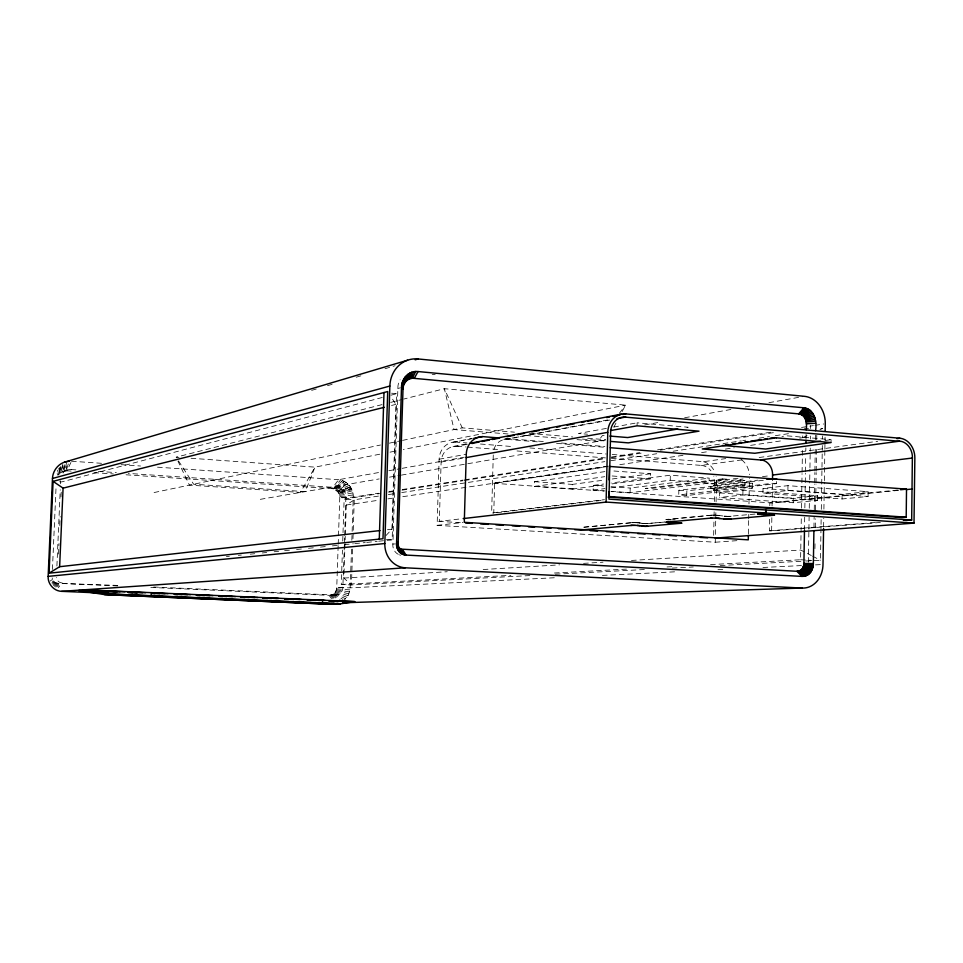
<?xml version="1.0" encoding="UTF-8"?>
<svg xmlns="http://www.w3.org/2000/svg" width="963" height="963" viewBox="0 0 963 963"><rect width="100%" height="100%" fill="white"/><g stroke="black" fill="none" stroke-linecap="round" stroke-linejoin="round"><path stroke-width="0.72" stroke-dasharray="4.82 3.61" d="M868.072 496.451L868.145 491.672L787.975 485.653L763.033 488.446L762.949 493.212L842.071 498.978L868.072 496.451L787.89 490.516L762.949 493.212M54.71 586.419L54.771 582.374L52.122 577.932M817.443 500.363L817.527 495.74L742.955 490.275L719.662 492.887L719.566 497.51L793.175 502.746L817.443 500.363L742.87 494.982L719.566 497.51M805.742 561.032L820.476 560.261L821.15 518.323M821.307 509.343L822.342 444.954M822.45 438.959L822.498 435.962M823.606 527.062L823.762 518.082M823.907 509.102L824.34 482.138M824.364 480.645L824.846 450.696M824.87 449.203L824.99 441.716M825.014 440.211L825.062 437.214M831.045 442.547L831.093 439.67L786.41 435.782L781.956 436.456M842.071 498.978L842.144 494.296L868.145 491.672M880.375 522.464L771.616 530.926L769.365 530.782L769.593 517.54M769.786 505.768L769.834 502.818L899.093 489.89M771.616 530.926L771.845 517.685M772.061 505.924L772.531 478.406M763.322 480.296L678.843 490.275L678.746 494.922L776.575 483.619L776.66 478.719M787.89 490.516L787.975 485.653M793.175 502.746L793.247 498.208L817.527 495.74M710.525 564.595L800.59 559.744L801.035 533.574M801.06 532.082L801.312 517.095M801.469 508.115L802.047 473.652M802.071 472.147L802.456 449.673M799.687 438.129L802.66 437.696L802.709 434.951M804.478 530.384L804.695 516.866M804.851 507.862L805.429 473.339M805.453 471.846L805.706 456.835M805.814 450.828L805.862 447.831M806.019 438.815L806.091 434.313M808.354 562.32L808.884 530.757M808.908 529.253L809.113 517.227M809.257 508.211L809.714 481.151M809.739 479.646L809.919 469.125M809.943 467.621L810.184 452.598M810.22 451.093L810.268 448.084M810.413 439.068L810.461 436.058M810.593 428.547L810.641 425.538M813.952 527.748L814.12 517.3M814.253 509.836L814.674 484.449M814.698 482.957L814.867 472.508M814.891 471.015L815.288 447.133M815.408 439.67L815.48 435.192M814.927 548.633L815.047 541.182M815.276 527.76L815.42 518.816M815.565 509.86L815.986 484.521M816.01 483.029L816.179 472.592M816.203 471.1L816.6 447.241M816.72 439.79L816.793 435.312M68.289 463.961L66.194 470.811L60.091 472.881L60.2 467.151M710.79 488.59L740.655 485.099L740.752 480.14L744.965 480.453L744.88 485.424L714.931 488.891L710.79 488.59L710.887 483.739L740.752 480.14M742.87 494.982L742.955 490.275M748.407 533.851L748.66 520.357M748.684 518.852L748.769 514.362M748.973 503.866L749.455 478.37M752.344 488.072L752.428 483.173L744.11 482.547L744.026 487.459L752.344 488.072L686.751 495.5L678.746 494.922M686.751 495.5L686.848 490.853L752.428 483.173M610.867 491.347L630.079 492.707L709.057 483.125L709.165 478.13L670.332 475.204L611.036 483.029M713.378 485.436L717.375 485.737L717.279 490.408L713.282 490.119L713.378 485.436L757.737 480.164M713.667 535.296L714.016 517.673M714.052 516.204L714.137 511.798M714.341 501.518L714.727 482.415A16.058 13.687 82.8 0 0 713.812 476.24M714.931 488.891L715.04 484.052L744.965 480.453M472.388 438.598L455.018 442.005A18.526 16.684 80.1 0 0 439.116 459.219L437.13 525.341L715.268 542.229L715.87 512.316M716.087 501.843L716.508 480.91A18.514 15.769 82.8 0 0 716.147 476.565M637.061 425.815L637.133 422.805L688.172 427.247L683.742 427.993M612.107 483.883L650.555 478.84L650.663 473.772L610.783 470.763M610.927 487.82L670.224 480.236L670.332 475.204M604.957 490.925L593.136 490.095L593.256 485.388L603.632 484.016M630.079 492.707L630.187 488.036L709.165 478.13M604.908 471.605L534.489 481.693L534.357 486.447L572.178 489.12L572.299 484.401L604.824 479.995M493.273 454.969L491.636 512.954L493.766 513.086L494.609 483.342L607.954 466.646M467.308 444.292L457.04 446.266A17.045 15.336 80.3 0 0 441.114 462.059L439.333 521.332L461.662 518.756M385.97 535.56L391.917 529.229L395.889 404.376L391.423 397.37M378.7 541.206L392.134 539.846L396.768 393.662L391.098 393.157M398.309 554.363A10.28 9.377 84.6 0 1 392.832 545.901L397.96 385.91A17.069 15.432 75.6 0 1 400.114 379.819M338.157 545.72L336.749 587.562C336.821 591.715 333.222 595.7 328.949 595.339L150.734 587.43M338.206 544.215L339.77 497.895C340.108 493.381 336.593 488.795 331.934 488.626L123.854 474.639M529.855 575.573L351.435 584.962L341.275 584.493L342.431 550.042M342.732 541.062L344.14 499.123L379.759 493.61M333.078 598.601L330.14 595.303L336.292 595.05A7.909 7.331 87.6 0 0 342.816 588.525L344.381 544.3M344.429 542.819L344.622 536.897M344.682 535.416L345.922 495.548A8.571 7.921 80.8 0 0 339.361 487.76L128.332 473.423M352.627 549.103L351.435 584.962L343.863 578.077L345.26 536.319M345.308 534.826L346.307 505.009L354.264 499.785L379.47 495.945M351.543 549.187L350.063 589.898L348.04 595.664L344.116 600.142M351.844 540.267L352.085 532.828M352.133 531.347L353.277 497.149C353.722 488.747 347.222 480.248 338.591 479.706L155.524 467.043M352.976 538.642L354.264 499.785L344.14 499.123M52.435 569.47L56.083 486.399M56.901 566.003L60.248 489.77M60.513 483.787L60.633 480.79M58.514 554.05L58.984 543.529M59.766 525.497L60.163 516.481M61.018 496.944L61.343 489.433M66.194 470.811L66.688 462.854M64.208 464.72L63.51 471.16L62.499 464.419M53.567 585.576L54.169 581.917M66.483 462.866L64.774 470.907L64.581 465.069M52.724 584.047L53.615 581.387M70.937 462.433L66.977 470.823L61.704 471.834L57.924 475.265L56.372 471.738M613.925 426.97L615.971 423.118M622.134 411.55L625.565 405.134L444.364 388.691L403.762 399.055M51.918 583.012L53.146 580.785M619.341 413.32L625.565 405.134L403.304 449.504M333.198 488.795L340.577 479.995M333.704 488.939L342.527 480.549L334.209 489.084L344.393 481.368L334.691 489.288L337.989 491.949L350.46 486.953L337.291 491.118L347.763 483.739L334.691 489.288L346.138 482.439M50.136 581.086L52.447 579.425M336.075 490.059L347.763 483.739M337.291 491.118L349.208 485.256M802.66 437.696L809.305 434.626M819.958 429.703L822.619 428.475L818.321 429.125M350.46 486.953L338.314 492.382L351.206 488.289L338.856 493.345L351.856 489.673M338.856 493.345L351.507 488.819M311.663 390.364L317.417 388.667M327.48 385.694L333.234 383.996M356.238 377.207L361.992 375.51M385.007 368.721L395.071 365.747M62.896 471.328L67.29 470.088M75.896 469.884L71.406 469.571L66.977 470.823L72.959 471.22M339.277 494.368L352.326 490.793M397.719 388.522L400.235 387.848M382.263 397.478L61.68 481.921L58.815 481.729M390.966 395.191L396.768 393.662M382.01 404.616L176.085 457.196L179.07 457.413M390.713 402.39L402.317 399.428M391.532 405.471L395.889 404.376M154.092 492.538L380.505 445.014M389.341 443.161L401.114 440.693M402.582 440.38L462.216 427.861L514.483 432.17M379.747 454.211L314.985 467.139L189.53 458.159M390.051 452.153L397.406 450.684M452.959 442.186L471.738 438.49M453.043 446.531L466.321 443.979M339.566 495.427L352.891 492.863M503.769 439.634L608.556 419.772M493.899 449.528A15.131 13.458 80.4 0 1 505.515 439.393L609.675 420.061M606.389 428.403L578.582 433.47L587.514 434.205M613.708 427.066L637.133 422.805M439.116 459.219L466.261 454.283M378.519 472.568L338.591 479.706L331.934 488.626L338.085 487.579M388.871 470.714L400.704 468.596M402.185 468.331L464.286 457.208M644.704 424.912L659.486 422.263M684.633 417.761L731.952 409.287M745.254 406.904L754.125 405.315M768.919 402.678L802.925 396.587M441.114 462.059L464.708 457.846M260.311 499.328L379.157 478.936M389.509 477.154L399.862 475.373M401.342 475.12L605.775 440.031M345.97 496.92L339.77 497.895L353.277 497.149L378.507 493.225M388.896 491.599L396.323 490.444M402.257 489.529L463.107 480.068M464.599 479.827L605.607 457.906M611.541 456.98L639.745 452.598M657.56 449.829L771.845 432.05M801.529 427.44L813.41 425.586M814.891 425.357L823.798 423.973M388.667 492.225L396.094 491.082M402.028 490.155L462.89 480.73M464.371 480.501L605.39 458.665M611.336 457.75L643.994 452.694M660.317 450.154L776.106 432.231M388.366 494.585L395.781 493.465M401.703 492.562L604.848 461.626M610.783 460.723L656.754 453.729M673.065 451.25L741.269 440.861M742.75 440.633L745.723 440.187M759.061 438.153L769.449 436.576M775.371 435.673L790.202 433.41M608.231 466.08L492.478 483.185L603.801 491.07M346.307 505.009L379.013 500.182M387.933 498.87L395.36 497.775M402.799 496.667L604.957 466.85M619.823 464.66L685.223 455.018M701.582 452.598L709.009 451.503M725.356 449.095L734.275 447.783M750.634 445.363L783.328 440.548M825.147 440.524L831.093 439.67M612.179 454.464L703.484 461.698L725.777 458.581M534.357 486.447L604.788 476.685M611.445 458.364L701.377 465.406L742.858 459.736M759.157 457.497L877.678 441.283M612.227 478.996L650.663 473.772M572.178 489.12L604.716 484.846M593.136 490.095L604.993 488.578M716.508 480.91L740.872 477.925M714.727 482.415L743.099 478.972M762.515 476.613L769.991 475.71M493.116 512.773L604.463 499.653M496.739 512.737L502.674 512.039M504.155 511.871L603.56 500.194M713.282 490.119L772.434 483.306L776.575 483.619M339.734 496.535L353.216 494.994M387.451 529.734L391.917 529.229M437.13 525.341L462.854 522.476M226.389 556.566L229.375 556.265M238.33 555.362L241.328 555.061M250.284 554.158L254.762 553.701M262.225 552.955L266.703 552.497M274.178 551.751L278.656 551.293M284.627 550.692L290.597 550.09M296.568 549.488L302.538 548.886M308.509 548.284L314.492 547.682M320.462 547.08L326.433 546.478M332.404 545.877L338.374 545.275M344.357 544.673L353.313 543.77M354.805 543.614L365.254 542.566M366.747 542.41L377.195 541.35M898.672 490.36L772.121 502.987L611.276 491.599M392.784 544.131L395.299 543.89M583.722 527.182L631.812 522.716M584.144 527.206L631.222 522.753M711.043 515.205L665.818 519.49L667.335 519.695M647.509 523.571L665.192 521.934M664.181 522.102L646.354 523.619M755.028 514.061L729.773 516.288M117.727 585.408L57.888 583.313L54.771 582.374M769.365 530.782L876.595 522.415M730.267 516.264L731.134 516.264M715.268 542.229L737.778 540.604M343.863 578.077L447.229 571.733M483.173 569.53L559.575 564.848M583.542 563.379L603.019 562.187M631.475 560.442L800.747 550.054L811.267 555.495M341.275 584.493L510.884 575.356M554.423 573.009L626.468 569.121M666.998 566.942L674.497 566.533M555.35 574.225L646.811 569.41M672.294 568.062L693.288 566.954M720.276 565.534L804.237 561.116M342.936 587.249L336.749 587.562L350.255 587.839L554.363 577.764M602.393 575.393L675.93 571.769M717.953 569.687L723.959 569.398M762.973 567.472L801.998 565.546M815.505 564.872L821.511 564.583M646.811 523.607L647.581 523.631M336.292 595.05L328.949 595.339L331.561 598.637M631.427 522.68L633.353 522.668M729.196 516.3L730.098 516.324M711.97 515.181L666.926 519.647M632.222 522.644L634.268 522.668M729.46 516.337L727.92 516.3M711.729 515.133L713.186 515.169M645.86 523.619L646.594 523.655M71.406 469.571L69.83 469.571A10.172 9.907 65.7 0 0 63.064 473.002M728.75 516.349L727.246 516.337M646.004 523.667L644.139 523.619M713.065 515.133L715.858 515.181M670.38 519.839L675.412 519.9M634.148 522.632L638.252 522.777M670.429 519.876L668.912 519.839M727.246 516.3L725.043 516.252M714.45 515.181L717.182 515.241M635.207 522.644L636.266 522.68M726.571 516.276L724.405 516.204M153.707 587.009L335.088 595.074M117.787 585.973L57.888 583.313L60.38 588.67M668.19 519.803L669.032 519.803M644.283 523.583L639.793 522.993M386.416 539.521L392.134 539.846M800.59 559.744L811.905 560.394M637.109 522.753L639.083 522.849M438.659 521.332L462.625 522.813M667.528 519.767L668.406 519.779M643.778 523.559L641.912 523.427M93.917 472.628L113.381 473.94M716.929 515.277L718.362 515.325M98.37 471.401L116.354 472.604M71.491 461.229L103.005 463.408M121.013 464.66L140.526 466.008M719.662 492.887L793.247 498.208M678.843 490.275L686.848 490.853M593.256 485.388L603.596 486.122M610.987 486.664L630.187 488.036M534.489 481.693L572.299 484.401M763.033 488.446L842.144 494.296M740.655 485.099L744.88 485.424M612.143 475.975L650.555 478.84M670.224 480.236L709.057 483.125M710.887 483.739L715.04 484.052M457.04 446.266L466.032 446.964M467.536 447.085L500.519 449.673M516.999 450.961L605.438 457.894M507.369 439.405L540.171 442.053M556.578 443.377L605.787 447.35M455.018 442.005L466.995 442.956M480.465 444.027L513.387 446.639M529.855 447.939L606.196 453.994M336.629 588.838L350.063 589.898M582.41 439.104L606.1 441.042M508.055 433.988L454.079 429.57L444.364 388.691L462.216 427.861M526.039 435.469L560.526 438.297M577.018 439.646L597.999 441.367L602.453 435.517L605.378 435.697M504.889 438.418L546.671 441.8M561.598 443.004L604.872 446.507M529.421 433.398L572.72 436.973M587.659 438.213L605.583 439.682M666.95 519.719L667.841 519.743M804.225 428.222L808.451 428.595M724.02 516.168L724.754 516.18M432.206 374.306L435.192 374.583M718.013 515.349L724.453 516.156M638.722 522.861L639.757 522.921M62.258 582.952L61.235 582.832A5.91 5.802 89.4 0 1 56.468 577.523M718.904 515.434L719.566 515.53M639.324 522.921L640.251 522.993M336.412 589.825L349.629 591.908M336.063 590.788L348.943 593.846M335.618 591.691L348.04 595.664M335.064 592.522L346.921 597.337M334.402 593.256L345.609 598.842M812.579 556.181L820.476 560.261M333.667 593.906L342.96 599.455M332.861 594.436L340.071 599.528M331.994 594.857L337.447 599.359M331.079 595.146L334.005 597.963M178.48 460.892L193.647 484.233L305.223 491.624L314.985 467.139L300.42 492.442L189.41 485.123L177.986 461.193M56.865 583.193L58.815 588.489M57.527 470.173L58.695 474.217M60.946 466.718L62.306 471.581L62.306 465.911M56.131 583.012L57.07 586.852M58.791 468.271L59.586 473.29M55.433 582.735L55.938 587.105M60.561 466.911L61.151 472.159M59.586 467.645L60.091 472.881M701.377 465.406A16.058 13.687 82.8 0 1 710.959 470.835M703.484 461.698A18.514 15.769 82.8 0 1 714.943 472.4M741.522 459.712A19.019 16.07 82.7 0 1 749.407 474.639M400.656 555.182A10.28 9.377 84.6 0 1 399.452 554.857M722.647 478.864L645.33 488.41L649.387 488.698L726.909 479.177L722.647 478.864"/><path stroke-width="1.44" d="M608.11 497.125L901.958 517.54L906.195 517.203L906.52 489.144L609.423 466.429L609.098 479.947M905.714 520.489L911.672 520.032L912.382 455.884A15.781 12.808 82.8 0 0 901.537 441.439L623.735 416.991A16.913 14.638 80.6 0 0 610.698 430.389L608.917 499.123L765.693 509.945L765.633 512.978L606.1 502.072L463.155 518.588M715.1 538.124L914.007 523.114L914.85 458.135A18.718 15.191 82.8 0 0 899.899 438.237L625.733 413.909L622.796 414.475M823.582 528.567L823.004 564.499A24.761 20.62 85.7 0 1 802.059 588.068L342.575 602.802M825.159 431.231L825.279 423.744A25.676 21.306 81.4 0 0 804.406 396.323L418.074 358.958L415.197 359.813M772.543 479.454L772.543 473.098A14.216 11.941 82.8 0 0 762.491 460.133L610.253 447.711M806.163 429.811C807.235 423.997 806.224 414.535 798.688 413.885L414.234 378.363C408.047 377.388 402.739 383.202 403.003 389.184L398.116 544.251L398.61 547.104L400.512 549.091L796.883 571.276C801.168 571.757 804.165 567.327 803.912 563.403L804.478 530.384M805.935 443.317L805.995 440.32M815.553 430.714C817.202 421.95 814.59 408.938 803.9 407.794L418.062 371.549C409.022 370.31 401.27 378.76 401.487 387.511L396.551 543.77C396.106 549.259 400.331 554.977 406.061 555.073L801.938 576.392C808.788 576.921 813.603 569.891 813.362 563.572L813.904 530.733M748.371 535.344L748.287 539.846L464.286 522.307L466.261 454.283A19.067 17.057 80.2 0 1 482.511 436.6L498.93 437.936M758.808 513.604L766.115 513.014L766.163 509.981L911.672 520.032M606.1 502.072L607.773 432.339A20.042 17.346 80.6 0 1 625.733 413.909M608.809 491.973L608.7 496.487L906.195 517.203M379.278 539.124L383.996 392.531M802.059 588.068L405.279 567.797A23.1 21.078 84.6 0 1 384.827 543.529L389.859 386.043A29.853 26.964 75.6 0 1 418.074 358.958M406.326 380.951L406.494 375.486M396.551 543.77L398.176 542.301L396.575 544.661L398.116 544.251L396.612 545.539L398.128 544.841L396.804 546.888L398.152 545.431L397.165 548.188L398.237 546.009L399.561 552.112M99.189 592.955L61.632 591.342C53.988 591.162 47.644 583.939 48.15 576.368L52.471 478.491C52.724 471.268 57.611 464.467 64.485 462.156L407.614 360.21M49.053 573.19L53.097 481.368L387.716 391.532L382.985 538.738L49.053 573.19L59.634 566.713L380 530.577M59.634 566.713L63.077 488.145L53.097 481.368M398.321 550.583L398.61 547.104L397.671 549.428L398.237 546.009M407.361 380.084L408.083 374.162M408.505 379.374L409.817 373.078M114.248 594.219L150.89 595.7L151.552 592.666L354.685 601.61L340.457 603.861L149.145 595.784L114.248 594.219L88.102 590.078L151.552 592.666M409.732 378.832L411.683 372.272M150.89 595.7L322.015 602.994L323.014 600.093M411.02 378.483L413.633 371.742M412.345 378.327L415.655 371.489M414.234 378.363L418.062 371.549M798.688 413.885L803.9 407.794M801.011 414.427L810.027 410.274L802.757 415.45L801.011 414.427L808.679 409.335L800.084 414.126L805.742 408.119L799.386 414.006M396.575 544.661L398.152 543.276M800.084 414.126L807.235 408.613M803.527 416.16L811.279 411.406M681.335 523.222L680.648 522.969M804.225 416.967L812.411 412.706M773.855 515.229L773.048 514.916M804.839 417.87L813.398 414.174M805.345 418.857L814.216 415.763M52.471 478.491L389.859 386.043M64.485 462.156L69.119 461.217M805.754 419.904L814.867 417.461M63.077 488.145L384.261 407.301M473.832 438.309L482.511 436.6M758.688 513.712L758.086 513.965L762.082 514.471M470.751 443.124L621.207 414.186M471.714 443.449L479.044 442.041M481.982 441.487L489.312 440.079M492.249 439.513L499.58 438.105M506.911 436.696L514.254 435.288M517.179 434.734L524.522 433.326M531.853 431.918L539.184 430.509M542.121 429.943L549.452 428.535M556.795 427.127L559.72 426.573M567.063 425.165L574.393 423.756M581.724 422.348L584.661 421.782M587.599 421.228L594.929 419.82M606.666 417.569L609.603 417.003M612.528 416.437L619.871 415.029M806.043 421L815.324 419.23M616.982 418.676L625.745 417.027M610.47 430.581L637.061 425.815L699.018 431.159L628.297 442.872L610.542 441.415M466.188 457.594L607.773 432.339M677.844 429.004L627.707 437.551L609.844 436.07M93.676 591.15L78.737 590.536L104.582 594.616L328.455 604.126L334.089 603.235M99.02 590.933L82.481 590.259L108.494 594.376L313.192 603.163L333.655 603.957L337.905 603.283M725.428 444.99L728.401 444.533M732.867 443.859L735.84 443.413M738.814 442.968L741.787 442.523M744.76 442.065L747.745 441.62M750.719 441.174L761.131 439.597M764.104 439.152L767.078 438.707M770.051 438.249L774.517 437.575M820.681 441.162L765.621 449.023L722.455 445.436M896.938 438.647L899.899 438.237M760.866 459.869L899.779 441.15M772.615 475.036L912.479 458.027M666.817 522.175L667.78 522.524M766.608 479.105L776.66 478.719L773.698 479.068M806.2 422.131L815.589 421.048M759.301 513.64L757.52 513.953L763.202 514.519M900.574 489.746L906.52 489.144M906.111 489.625L912.069 489.023M48.15 576.368L384.827 543.529M580.713 530.047L631.162 525.461M710.983 518.094L665.818 522.235L667.275 522.488M903.39 520.321L909.265 519.864M730.207 519.153L774.577 515.169L772.302 514.844M731.073 519.153L729.713 519.165M630.741 525.425L631.752 525.425M647.87 526.304L646.751 526.316M61.632 591.342L405.279 567.797M806.272 423.804L815.673 423.251M631.367 525.389L632.462 525.389M729.147 519.189L730.05 519.213M710.586 518.058L711.91 518.07M646.293 526.316L681.924 523.186L679.433 522.849M632.161 525.353L633.293 525.377M728.522 519.189L729.4 519.226M711.669 518.034L718.302 518.226M646.534 526.352L645.27 526.316M633.076 525.341L634.208 525.377M727.872 519.189L728.702 519.238M769.268 514.711L771.652 514.76M645.944 526.364L644.078 526.316M727.185 519.226L727.956 519.226M634.087 525.341L635.159 525.389M803.912 563.403L813.362 563.572M668.852 522.62L678.578 522.753M669.598 522.644L670.368 522.656M763.069 514.555L770.52 514.711M726.427 519.201L727.197 519.177M635.147 525.353L638.192 525.485M644.741 526.304L642.959 526.255M726.523 519.165L724.983 519.129M325.241 600.455L307.366 599.708M329.659 600.623L354.685 601.61M312.662 600.334L316.213 600.418M329.37 600.936L339.024 601.369M108.494 594.376L333.655 603.957M104.582 594.616L328.455 604.126M105.027 591.174L120.062 591.788M129.03 592.221L142.608 592.714M105.617 591.631L108.602 591.751M128.031 592.546L132.509 592.726M153.045 593.039L168.031 593.677M177.023 594.075L190.505 594.653M196.5 594.917L212.979 595.628M218.974 595.88L235.454 596.603M241.448 596.855L257.928 597.566M263.922 597.83L278.897 598.48M284.892 598.733L301.371 599.443M152.539 593.196L165.07 593.677M174.05 594.063L187.532 594.64M196.512 595.026L209.982 595.616M218.962 596.001L232.444 596.579M240.69 597L254.894 597.554M263.092 597.963L277.356 598.529M284.831 598.842L299.806 599.492M307.293 599.817L320.775 600.418M152.274 593.352L159.714 593.677M174.604 594.315L182.055 594.64M196.332 595.315L204.433 595.603M218.709 596.278L226.799 596.566M241.075 597.253L249.164 597.542M263.453 598.216L271.53 598.505M284.952 599.082L293.908 599.468M307.329 600.045L313.288 600.298M151.973 593.545L154.983 593.677M174.508 594.52L177.505 594.64M197.03 595.483L200.027 595.616M219.552 596.458L222.561 596.591M240.581 597.361L245.084 597.554M263.104 598.336L267.606 598.529M285.626 599.311L288.635 599.431M308.148 600.274L311.157 600.406M82.481 590.259L94.23 590.788M105.966 591.33L116.234 591.8M127.971 592.329L136.782 592.739M78.737 590.536L87.705 590.945M715.665 518.118L724.405 519.045M668.129 522.584L668.972 522.584M88.102 590.078L124.961 591.764M127.91 591.896L145.606 592.702M108.614 591.39L117.305 591.776M128.886 592.305L137.565 592.702M322.015 602.994L340.457 603.861M329.791 600.852L341.805 601.43M315.383 600.226L319.62 600.431M329.515 600.9L333.752 601.105M329.093 601.261L332.079 601.406M725.873 519.141L724.345 519.093M678.385 522.789L679.18 522.789M637.049 525.461L639.011 525.557M465.611 522.993L472.075 523.354M480.585 523.92L488.446 524.366M495.885 524.823L503.324 525.28M512.256 525.834L519.695 526.292M528.494 526.869L534.573 527.206M543.469 527.796L550.944 528.218M558.384 528.675L565.931 529.181M574.755 529.686L580.906 530.095M590.066 530.625L597.505 531.082M606.437 531.636L613.876 532.094M621.328 532.551L628.767 533.008M637.699 533.562L645.138 534.02M652.577 534.477L660.028 534.934M668.948 535.488L676.399 535.946M683.838 536.403L691.278 536.86M700.209 537.414L707.649 537.872M667.467 522.548L668.346 522.56M771.399 514.796L772.663 514.82M643.717 526.267L639.263 525.629M678.927 522.813L680.697 522.909M766.115 513.014L914.007 523.114M469.992 443.197L472.977 443.437M723.971 519.057L724.694 519.069M638.65 525.569L640.19 525.702M642.875 526.195L641.84 526.123M718.843 518.335L720.011 518.419M803.888 563.788L813.217 565.642L803.864 564.174L812.916 567.303L803.804 564.956L812.423 568.88L803.624 565.919L812.182 569.446L803.335 566.858L811.376 571.059L803.142 567.291L810.966 571.745L802.48 568.543L810.003 572.985L801.914 569.265L809.462 573.515M803.335 566.858L811.773 570.373M802.949 567.737L810.966 571.745M800.566 570.409L808.318 574.49L799.808 570.818L807.728 574.923L799.001 571.095L806.44 575.609L798.183 571.24L803.672 576.343L797.797 571.252M801.276 569.891L808.92 574.044M798.183 571.24L805.08 576.091M796.883 571.276L801.938 576.392M401.487 387.511L403.003 389.184M401.74 384.887L403.196 387.138M402.618 549.596L406.061 555.073M401.535 549.452L404.46 554.869M402.209 382.732L403.497 385.73M401.017 549.307L403.256 554.544M400.512 549.091L402.101 554.05M402.931 380.686L403.979 384.381M400.042 548.814L401.005 553.388M403.894 378.772L404.616 383.118M399.609 548.465L400.006 552.581M405.098 377.027L405.399 381.974M398.887 547.61L399.103 551.643M776.31 437.816L702.304 448.951L754.811 453.272L831.045 442.547L776.31 437.816"/></g></svg>
